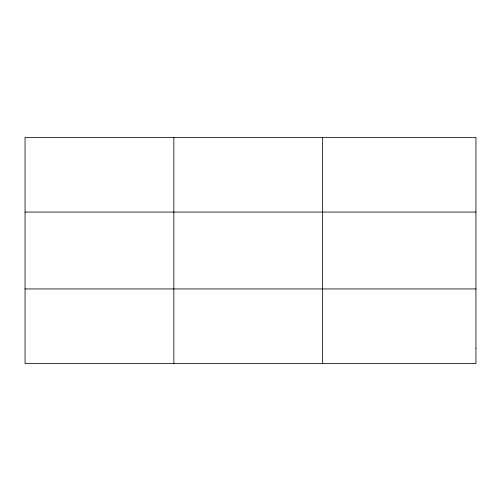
<?xml version="1.0" encoding="UTF-8"?>
<svg xmlns="http://www.w3.org/2000/svg" width="501" height="501" viewBox="0 0 501 501"><rect width="100%" height="100%" fill="white"/><g stroke="black" fill="none" stroke-linecap="round" stroke-linejoin="round"><path stroke-width="0.75" d="M173.847 363.563L173.847 137.437M322.644 363.563L322.644 137.437M25.05 212.061L475.95 212.061M25.05 288.939L475.95 288.939M475.95 348.64L475.95 363.563L25.05 363.563L25.05 137.437L475.95 137.437L475.95 348.64"/></g></svg>
